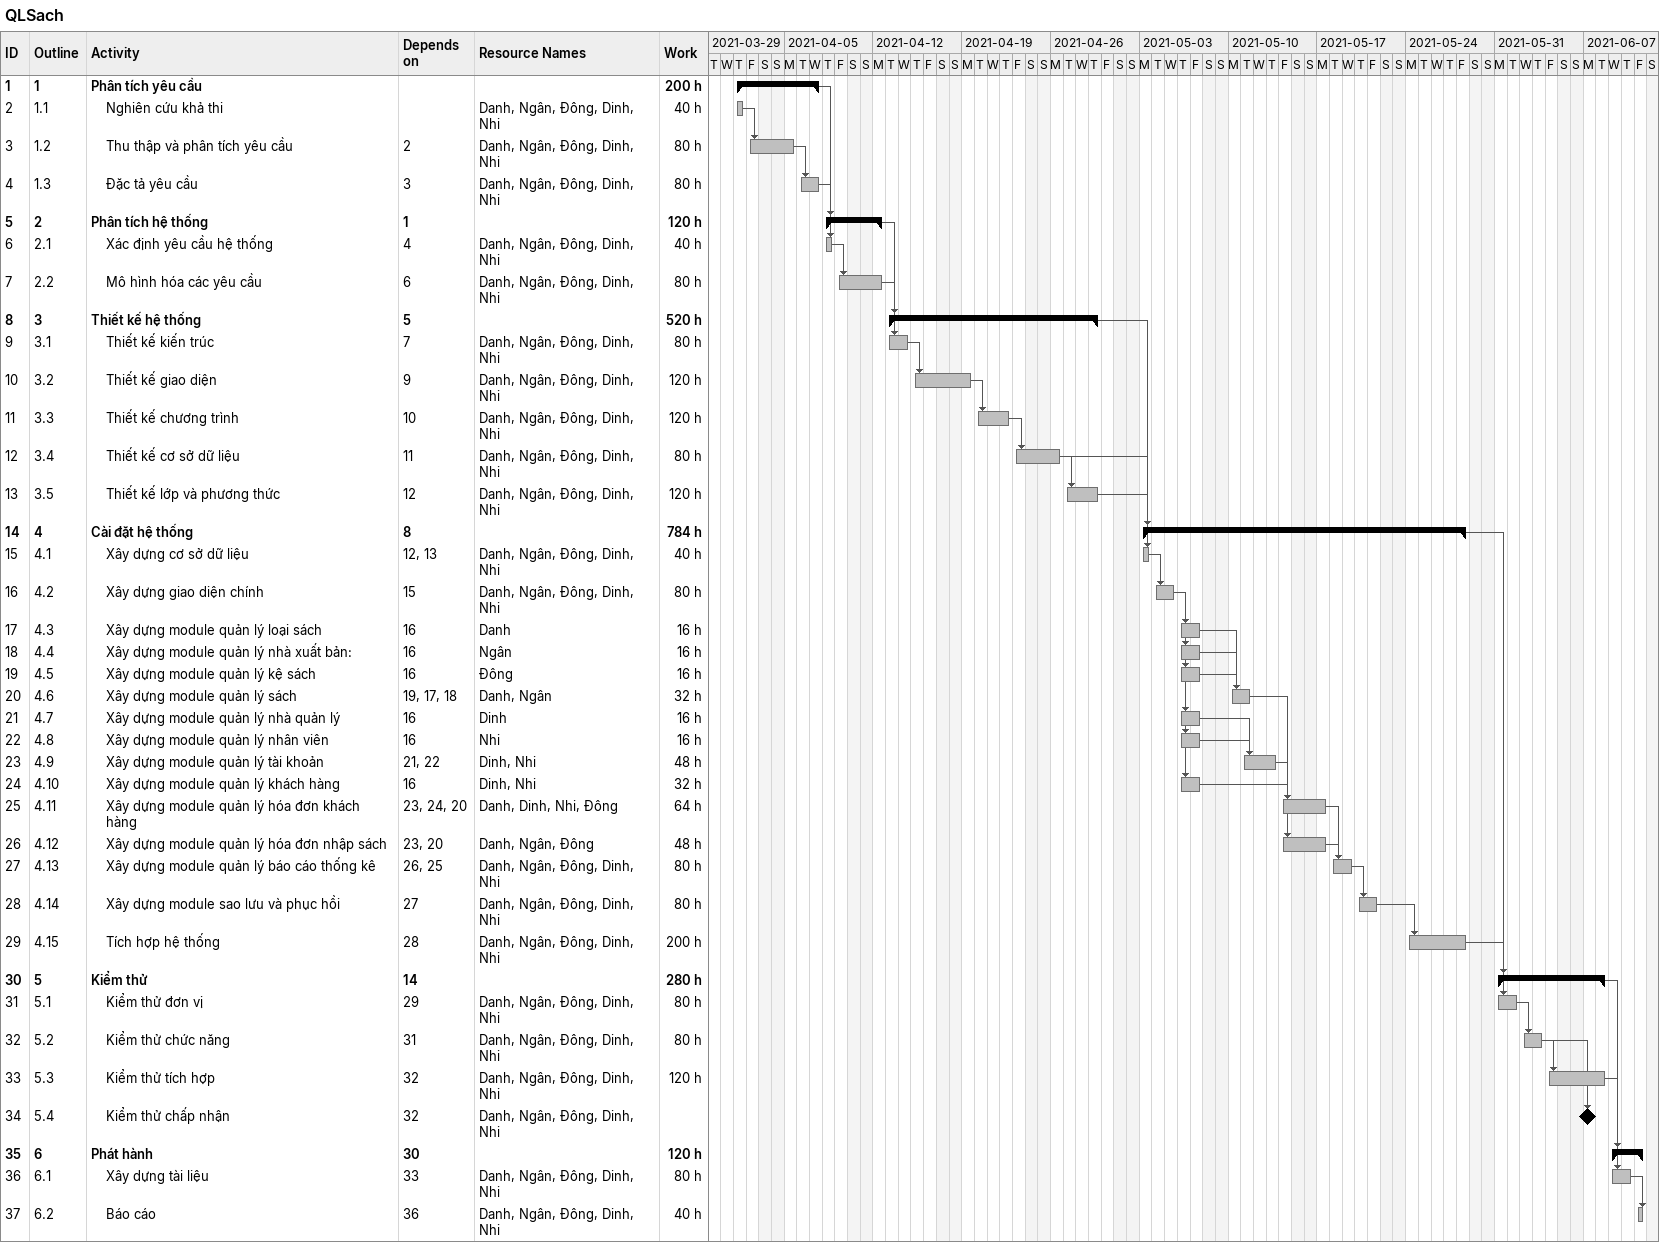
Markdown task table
QLSach

| ID | WBS | Task | Start | Finish | Predecessors | Resources | Work (h) |
|---|---|---|---|---|---|---|---|
| 1 | 1 | **Phân tích yêu cầu** | 2021-04-01 | 2021-04-07 |  |  | 200 |
| 2 | 1.1 | Nghiên cứu khả thi | 2021-04-01 | 2021-04-01 |  | Danh, Ngân, Đông, Dinh, Nhi | 40 |
| 3 | 1.2 | Thu thập và phân tích yêu cầu | 2021-04-02 | 2021-04-05 | 2 | Danh, Ngân, Đông, Dinh, Nhi | 80 |
| 4 | 1.3 | Đặc tả yêu cầu | 2021-04-06 | 2021-04-07 | 3 | Danh, Ngân, Đông, Dinh, Nhi | 80 |
| 5 | 2 | **Phân tích hệ thống** | 2021-04-08 | 2021-04-12 | 1 |  | 120 |
| 6 | 2.1 | Xác định yêu cầu hệ thống | 2021-04-08 | 2021-04-08 | 4 | Danh, Ngân, Đông, Dinh, Nhi | 40 |
| 7 | 2.2 | Mô hình hóa các yêu cầu | 2021-04-09 | 2021-04-12 | 6 | Danh, Ngân, Đông, Dinh, Nhi | 80 |
| 8 | 3 | **Thiết kế hệ thống** | 2021-04-13 | 2021-04-29 | 5 |  | 520 |
| 9 | 3.1 | Thiết kế kiến trúc | 2021-04-13 | 2021-04-14 | 7 | Danh, Ngân, Đông, Dinh, Nhi | 80 |
| 10 | 3.2 | Thiết kế giao diện | 2021-04-15 | 2021-04-19 | 9 | Danh, Ngân, Đông, Dinh, Nhi | 120 |
| 11 | 3.3 | Thiết kế chương trình | 2021-04-20 | 2021-04-22 | 10 | Danh, Ngân, Đông, Dinh, Nhi | 120 |
| 12 | 3.4 | Thiết kế cơ sở dữ liệu | 2021-04-23 | 2021-04-26 | 11 | Danh, Ngân, Đông, Dinh, Nhi | 80 |
| 13 | 3.5 | Thiết kế lớp và phương thức | 2021-04-27 | 2021-04-29 | 12 | Danh, Ngân, Đông, Dinh, Nhi | 120 |
| 14 | 4 | **Cài đặt hệ thống** | 2021-05-03 | 2021-05-28 | 8 |  | 784 |
| 15 | 4.1 | Xây dựng cơ sở dữ liệu | 2021-05-03 | 2021-05-03 | 12, 13 | Danh, Ngân, Đông, Dinh, Nhi | 40 |
| 16 | 4.2 | Xây dựng giao diện chính | 2021-05-04 | 2021-05-05 | 15 | Danh, Ngân, Đông, Dinh, Nhi | 80 |
| 17 | 4.3 | Xây dựng module quản lý loại sách | 2021-05-06 | 2021-05-07 | 16 | Danh | 16 |
| 18 | 4.4 | Xây dựng module quản lý nhà xuất bản: | 2021-05-06 | 2021-05-07 | 16 | Ngân | 16 |
| 19 | 4.5 | Xây dựng module quản lý kệ sách | 2021-05-06 | 2021-05-07 | 16 | Đông | 16 |
| 20 | 4.6 | Xây dựng module quản lý sách | 2021-05-10 | 2021-05-11 | 19, 17, 18 | Danh, Ngân | 32 |
| 21 | 4.7 | Xây dựng module quản lý nhà quản lý | 2021-05-06 | 2021-05-07 | 16 | Dinh | 16 |
| 22 | 4.8 | Xây dựng module quản lý nhân viên | 2021-05-06 | 2021-05-07 | 16 | Nhi | 16 |
| 23 | 4.9 | Xây dựng module quản lý tài khoản | 2021-05-11 | 2021-05-13 | 21, 22 | Dinh, Nhi | 48 |
| 24 | 4.10 | Xây dựng module quản lý khách hàng | 2021-05-06 | 2021-05-07 | 16 | Dinh, Nhi | 32 |
| 25 | 4.11 | Xây dựng module quản lý hóa đơn khách hàng | 2021-05-14 | 2021-05-17 | 23, 24, 20 | Danh, Dinh, Nhi, Đông | 64 |
| 26 | 4.12 | Xây dựng module quản lý hóa đơn nhập sách | 2021-05-14 | 2021-05-17 | 23, 20 | Danh, Ngân, Đông | 48 |
| 27 | 4.13 | Xây dựng module quản lý báo cáo thống kê | 2021-05-18 | 2021-05-19 | 26, 25 | Danh, Ngân, Đông, Dinh, Nhi | 80 |
| 28 | 4.14 | Xây dựng module sao lưu và phục hồi | 2021-05-20 | 2021-05-21 | 27 | Danh, Ngân, Đông, Dinh, Nhi | 80 |
| 29 | 4.15 | Tích hợp hệ thống | 2021-05-24 | 2021-05-28 | 28 | Danh, Ngân, Đông, Dinh, Nhi | 200 |
| 30 | 5 | **Kiểm thử** | 2021-05-31 | 2021-06-08 | 14 |  | 280 |
| 31 | 5.1 | Kiểm thử đơn vị | 2021-05-31 | 2021-06-01 | 29 | Danh, Ngân, Đông, Dinh, Nhi | 80 |
| 32 | 5.2 | Kiểm thử chức năng | 2021-06-02 | 2021-06-03 | 31 | Danh, Ngân, Đông, Dinh, Nhi | 80 |
| 33 | 5.3 | Kiểm thử tích hợp | 2021-06-04 | 2021-06-08 | 32 | Danh, Ngân, Đông, Dinh, Nhi | 120 |
| 34 | 5.4 | Kiểm thử chấp nhận (milestone) | 2021-06-07 | 2021-06-07 | 32 | Danh, Ngân, Đông, Dinh, Nhi |  |
| 35 | 6 | **Phát hành** | 2021-06-09 | 2021-06-11 | 30 |  | 120 |
| 36 | 6.1 | Xây dựng tài liệu | 2021-06-09 | 2021-06-10 | 33 | Danh, Ngân, Đông, Dinh, Nhi | 80 |
| 37 | 6.2 | Báo cáo | 2021-06-11 | 2021-06-11 | 36 | Danh, Ngân, Đông, Dinh, Nhi | 40 |
